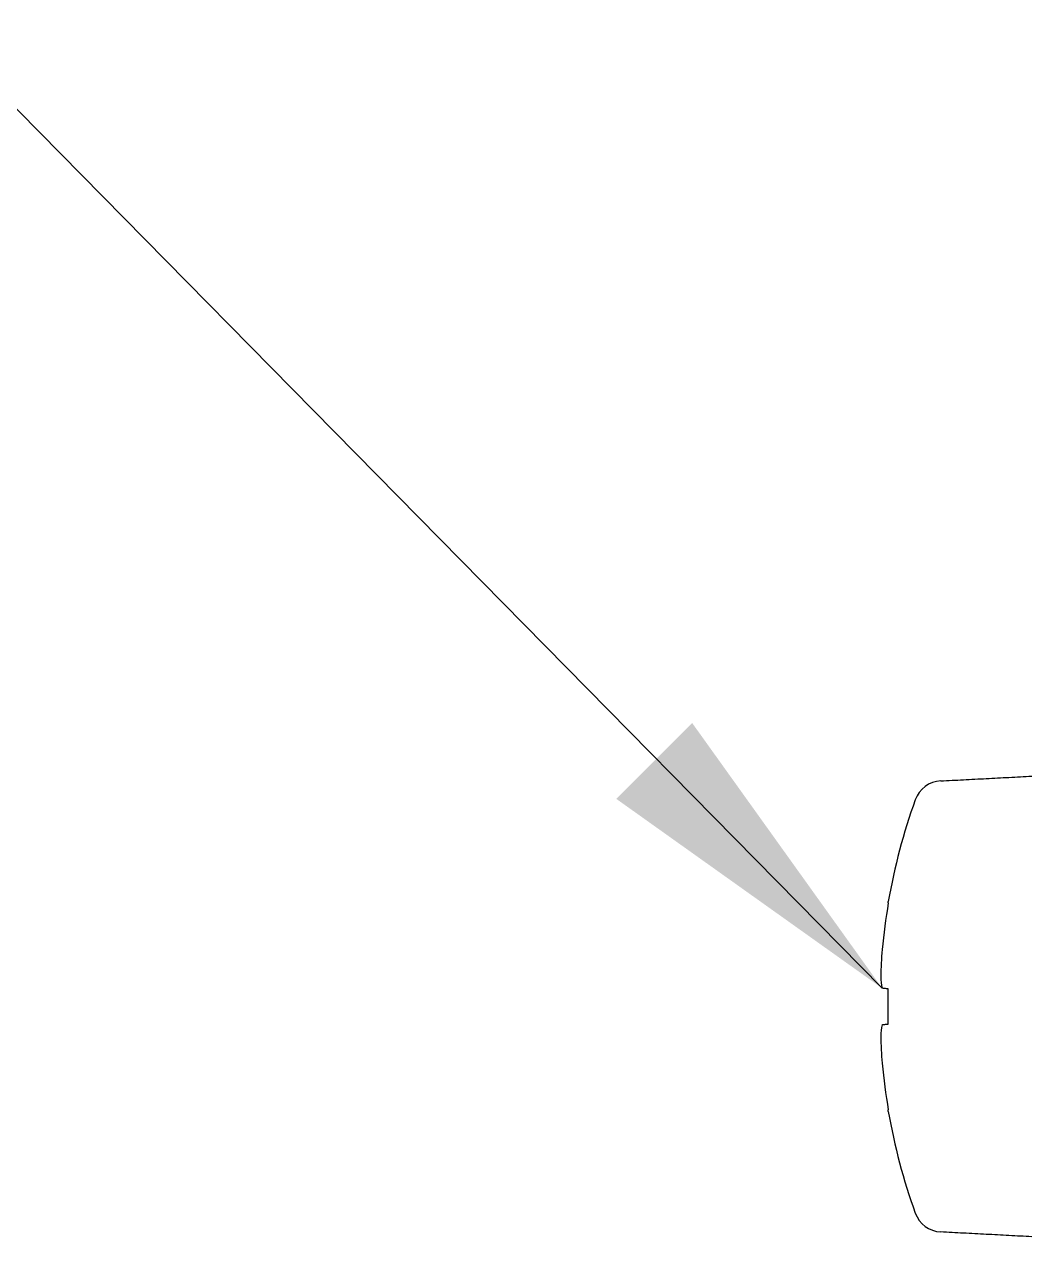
# Model space of a CAD drawing. Header units: inches. Extents: x -154 to 13, y 2 to 55.
# Drawn here: x -106.542 to -105.134, y 29.328 to 31.023 of the extents above; entities that cross this region are included whole.
import ezdxf

# ---------------------------------------------------------------- set-up
doc = ezdxf.new("R2010")
doc.units = ezdxf.units.IN
doc.header["$LTSCALE"] = 2
doc.header["$MEASUREMENT"] = 0
doc.layers.get('0').update_dxf_attribs({"linetype": 'CONTINUOUS'})
doc.layers.add('pattern', color=9, linetype='CONTINUOUS')

# ---------------------------------------------------------------- blocks, each defined once
blk = doc.blocks.new('A$C7F5B17E5')
at = {"color": 7, "lineweight": 30}
for p, q in [((-0.2172850365714112, 0.1447141449165343), (-0.2172850365714112, 0.1467837068421005)), ((-0.2172850365714112, -0.02456010607120618), (-0.2172850365714112, 0.02456292937195315)), ((-0.2172850365714112, -0.1467808835413535), (-0.2172850365714112, -0.1447113216157874))]:
    blk.add_line(p, q, dxfattribs=at)
at = {"color": 7, "lineweight": 30, "flags": 128}
for points in [[(-0.2172850365714112, 0.02456292937195315), (-0.2186369942867827, 0.02470501106394352), (-0.2199106329069593, 0.02483888868404449), (-0.2211062457618027, 0.02496455306568635), (-0.2222235395213943, 0.02508199275068534), (-0.2232625141857341, 0.02519119628082933), (-0.224223169754822, 0.02529215219790615), (-0.2251052128987112, 0.02538485133537449), (-0.225908350287483, 0.02546928681830707)], [(-0.225908350287483, -0.0254664635175601), (-0.2251052128987112, -0.02538202803462752), (-0.224223169754822, -0.0252893288971876), (-0.2232625141857341, -0.02518837298008236), (-0.2222235395213943, -0.0250791694499668), (-0.2211062457618027, -0.0249617297649678), (-0.2199106329069593, -0.02483606538332594), (-0.2186369942867827, -0.02470218776322497), (-0.2172850365714112, -0.02456010607120618)]]:
    blk.add_lwpolyline(points, dxfattribs=at)
at = {"color": 7, "lineweight": 30}
for centre, radius, start, end in [((-0.1419836664691729, 0.2753659536204651), 0.04000000000000131, 93.00000000000153, 160.2171337205841), ((0.6235890138507898, 1.411650359273153e-06), 0.853589060783586, 160.2171337205841, 170.0982627272622), ((0.6259549869404566, 3.745135545329958e-05), 0.8555612677722378, 170.2644175234565, 174.6709720479398), ((0.4989827118844232, 0.02086672188455907), 0.727258309265693, 175.3758389198771, 178.3773135000163), ((-0.09499918046796552, 0.05059096320387368), 0.1332978220649192, 183.9275134528283, 190.8630866188478), ((-0.09499918046796552, -0.05058813990312672), 0.1332978220649192, 169.1369133811522, 176.0724865471717), ((0.4989827118844232, -0.0208638985838121), 0.7272583092656941, 181.6226864999837, 184.6241610801225), ((0.6259549869404566, -3.462805470633157e-05), 0.855561267772238, 185.3290279520597, 189.7355824765435), ((0.6235890138507898, 1.411650359273153e-06), 0.8535890607835861, 189.9017372727378, 199.7828662794159), ((-0.1419836664691729, -0.2753631303197466), 0.04000000000000131, 199.7828662794159, 266.9999999999977)]:
    blk.add_arc(centre, radius, start, end, dxfattribs=at)
for points in [[(-0.144077215607723, 0.3153111191657132), (-0.01683743215923528, 0.321979498798683)], [(-0.01683743215923528, -0.3219766754979645), (-0.144077215607723, -0.3153082958649946)]]:
    blk.add_open_spline(points, degree=1, dxfattribs=at)

msp = doc.modelspace()

# ---------------------------------------------------------------- linework, layer by layer
msp.add_line((-107.4369526633408, 31.80266483456396), (-105.343239247013, 29.67546036820359))
at = {"color": 7}
msp.add_solid([(-105.6088409603978, 30.04637913268841), (-105.7147820886965, 29.94018837351033), (-105.3432392470129, 29.67546036820356)], dxfattribs=at)

# ---------------------------------------------------------------- block references
at = {"layer": 'pattern'}
msp.add_blockref('A$C7F5B17E5', (-105.1173308967255, 29.64999108138532), dxfattribs=at)

doc.saveas('drawing.dxf')
